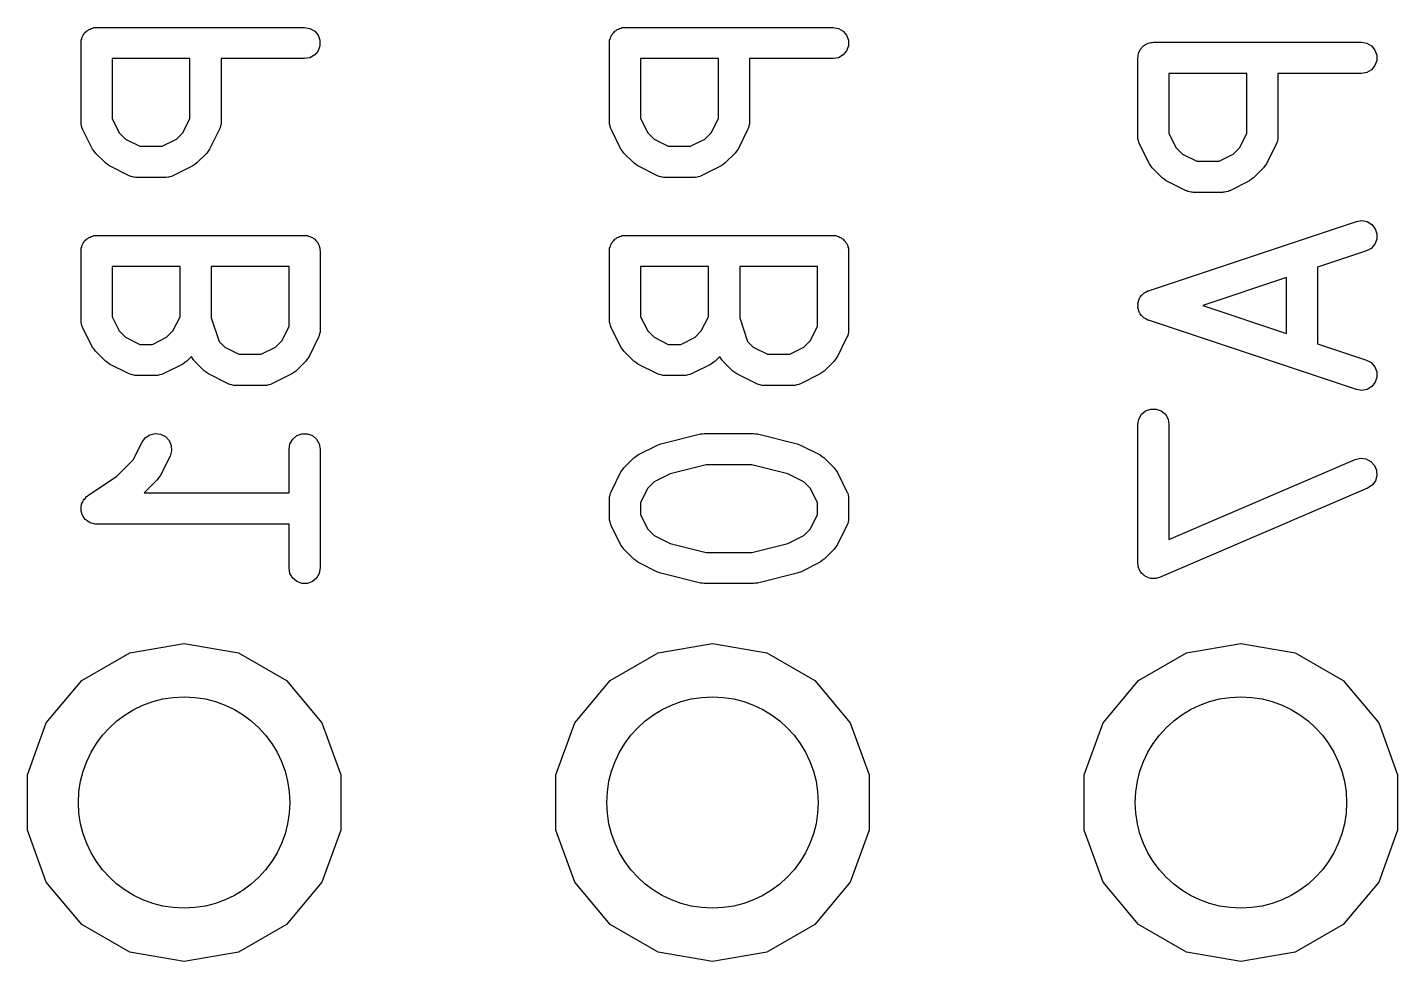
# Model space of a CAD drawing. Extents: x 25 to 326, y -201 to -21.
# Drawn here: x 44.97 to 51.55, y -49.02 to -44.53 of the extents above; entities that cross this region are included whole.
import ezdxf

# ---------------------------------------------------------------- set-up
doc = ezdxf.new("R2010")
doc.units = 0
doc.header["$MEASUREMENT"] = 0
doc.layers.add('BLACK', color=7, linetype='CONTINUOUS')

msp = doc.modelspace()

# ---------------------------------------------------------------- linework, layer by layer
at = {"layer": 'Black'}
for p, q in [((45.2255, -44.5929), (45.2278, -44.5867)), ((45.2278, -44.5867), (45.2289, -44.5803)), ((45.2289, -44.5803), (45.2322, -44.5746)), ((45.2322, -44.5746), (45.2344, -44.5684)), ((45.2344, -44.5684), (45.2386, -44.5634)), ((45.2386, -44.5634), (45.2419, -44.5577)), ((45.2419, -44.5577), (45.247, -44.5535)), ((45.247, -44.5535), (45.2512, -44.5485)), ((45.2512, -44.5485), (45.2569, -44.5452)), ((45.2569, -44.5452), (45.2619, -44.541)), ((45.2619, -44.541), (45.268, -44.5387)), ((45.268, -44.5387), (45.2737, -44.5354)), ((45.2737, -44.5354), (45.2802, -44.5343)), ((45.2802, -44.5343), (45.2864, -44.532)), ((45.2864, -44.532), (45.2929, -44.532)), ((45.2929, -44.532), (45.2994, -44.5309)), ((45.2994, -44.5309), (46.2994, -44.5309)), ((46.2994, -44.5309), (46.325, -44.5354)), ((46.325, -44.5354), (46.3476, -44.5485)), ((46.3476, -44.5485), (46.3643, -44.5684)), ((46.3643, -44.5684), (46.3732, -44.5929)), ((47.7655, -44.5929), (47.7678, -44.5867)), ((47.7678, -44.5867), (47.7689, -44.5803)), ((47.7689, -44.5803), (47.7722, -44.5746)), ((47.7722, -44.5746), (47.7744, -44.5684)), ((47.7744, -44.5684), (47.7786, -44.5634)), ((47.7786, -44.5634), (47.7819, -44.5577)), ((47.7819, -44.5577), (47.787, -44.5535)), ((47.787, -44.5535), (47.7912, -44.5485)), ((47.7912, -44.5485), (47.7969, -44.5452)), ((47.7969, -44.5452), (47.8019, -44.541)), ((47.8019, -44.541), (47.808, -44.5387)), ((47.808, -44.5387), (47.8137, -44.5354)), ((47.8137, -44.5354), (47.8202, -44.5343)), ((47.8202, -44.5343), (47.8264, -44.532)), ((47.8264, -44.532), (47.8329, -44.532)), ((47.8329, -44.532), (47.8394, -44.5309)), ((47.8394, -44.5309), (48.8394, -44.5309)), ((48.8394, -44.5309), (48.865, -44.5354)), ((48.865, -44.5354), (48.8876, -44.5485)), ((48.8876, -44.5485), (48.9043, -44.5684)), ((48.9043, -44.5684), (48.9132, -44.5929)), ((45.2244, -44.6059), (45.2255, -44.5994)), ((45.2244, -44.9869), (45.2244, -44.6059)), ((45.2255, -44.5994), (45.2255, -44.5929)), ((46.3643, -44.6434), (46.3476, -44.6634)), ((46.3732, -44.6189), (46.3643, -44.6434)), ((46.3732, -44.5929), (46.3732, -44.6189)), ((47.7644, -44.6059), (47.7655, -44.5994)), ((47.7644, -44.9869), (47.7644, -44.6059)), ((47.7655, -44.5994), (47.7655, -44.5929)), ((48.9043, -44.6434), (48.8876, -44.6634)), ((48.9132, -44.6189), (48.9043, -44.6434)), ((48.9132, -44.5929), (48.9132, -44.6189)), ((50.3078, -44.6581), (50.3089, -44.6517)), ((50.3089, -44.6517), (50.3122, -44.646)), ((50.3122, -44.646), (50.3144, -44.6398)), ((50.3144, -44.6398), (50.3186, -44.6348)), ((50.3186, -44.6348), (50.3219, -44.6291)), ((50.3219, -44.6291), (50.327, -44.6249)), ((50.327, -44.6249), (50.3312, -44.6199)), ((50.3312, -44.6199), (50.3369, -44.6166)), ((50.3369, -44.6166), (50.3419, -44.6124)), ((50.3419, -44.6124), (50.348, -44.6101)), ((50.348, -44.6101), (50.3537, -44.6069)), ((50.3537, -44.6069), (50.3602, -44.6057)), ((50.3602, -44.6057), (50.3664, -44.6035)), ((50.3664, -44.6035), (50.3729, -44.6035)), ((50.3729, -44.6035), (50.3794, -44.6023)), ((50.3794, -44.6023), (51.3794, -44.6023)), ((51.3794, -44.6023), (51.405, -44.6069)), ((51.405, -44.6069), (51.4276, -44.6199)), ((51.4276, -44.6199), (51.4443, -44.6398)), ((51.4443, -44.6398), (51.4532, -44.6643)), ((45.3744, -44.6809), (45.3744, -44.9692)), ((45.7482, -44.6809), (45.3744, -44.6809)), ((45.7482, -44.9692), (45.7482, -44.6809)), ((46.2994, -44.6809), (45.8982, -44.6809)), ((45.8982, -44.6809), (45.8982, -44.9869)), ((46.325, -44.6764), (46.2994, -44.6809)), ((46.3476, -44.6634), (46.325, -44.6764)), ((47.9144, -44.6809), (47.9144, -44.9692)), ((48.2882, -44.6809), (47.9144, -44.6809)), ((48.2882, -44.9692), (48.2882, -44.6809)), ((48.8394, -44.6809), (48.4382, -44.6809)), ((48.4382, -44.6809), (48.4382, -44.9869)), ((48.865, -44.6764), (48.8394, -44.6809)), ((48.8876, -44.6634), (48.865, -44.6764)), ((50.3044, -44.6773), (50.3055, -44.6709)), ((50.3044, -45.0583), (50.3044, -44.6773)), ((50.3055, -44.6643), (50.3078, -44.6581)), ((50.3055, -44.6709), (50.3055, -44.6643)), ((51.4443, -44.7148), (51.4276, -44.7348)), ((51.4532, -44.6904), (51.4443, -44.7148)), ((51.4532, -44.6643), (51.4532, -44.6904)), ((50.4544, -44.7523), (50.4544, -45.0406)), ((50.8282, -44.7523), (50.4544, -44.7523)), ((50.8282, -45.0406), (50.8282, -44.7523)), ((51.3794, -44.7523), (50.9782, -44.7523)), ((50.9782, -44.7523), (50.9782, -45.0583)), ((51.405, -44.7478), (51.3794, -44.7523)), ((51.4276, -44.7348), (51.405, -44.7478)), ((45.3744, -44.9692), (45.4086, -45.0377)), ((45.7139, -45.0377), (45.7482, -44.9692)), ((47.9144, -44.9692), (47.9486, -45.0377)), ((48.2539, -45.0377), (48.2882, -44.9692)), ((45.2251, -44.9911), (45.2244, -44.9869)), ((45.2249, -44.9954), (45.2251, -44.9911)), ((45.2274, -45.0039), (45.2249, -44.9954)), ((45.2289, -45.0125), (45.2274, -45.0039)), ((45.2311, -45.0163), (45.2289, -45.0125)), ((45.2323, -45.0204), (45.2311, -45.0163)), ((45.2799, -45.1156), (45.2323, -45.0204)), ((45.4086, -45.0377), (45.439, -45.0681)), ((45.6835, -45.0681), (45.7139, -45.0377)), ((45.8903, -45.0204), (45.8427, -45.1156)), ((45.8915, -45.0163), (45.8903, -45.0204)), ((45.8937, -45.0125), (45.8915, -45.0163)), ((45.8952, -45.0039), (45.8937, -45.0125)), ((45.8977, -44.9954), (45.8952, -45.0039)), ((45.8982, -44.9869), (45.8974, -44.9911)), ((45.8974, -44.9911), (45.8977, -44.9954)), ((47.7651, -44.9911), (47.7644, -44.9869)), ((47.7649, -44.9954), (47.7651, -44.9911)), ((47.7674, -45.0039), (47.7649, -44.9954)), ((47.7689, -45.0125), (47.7674, -45.0039)), ((47.7711, -45.0163), (47.7689, -45.0125)), ((47.7723, -45.0204), (47.7711, -45.0163)), ((47.8199, -45.1156), (47.7723, -45.0204)), ((47.9486, -45.0377), (47.979, -45.0681)), ((48.2235, -45.0681), (48.2539, -45.0377)), ((48.4303, -45.0204), (48.3827, -45.1156)), ((48.4315, -45.0163), (48.4303, -45.0204)), ((48.4337, -45.0125), (48.4315, -45.0163)), ((48.4352, -45.0039), (48.4337, -45.0125)), ((48.4377, -44.9954), (48.4352, -45.0039)), ((48.4382, -44.9869), (48.4374, -44.9911)), ((48.4374, -44.9911), (48.4377, -44.9954)), ((50.4544, -45.0406), (50.4886, -45.1091)), ((50.7939, -45.1091), (50.8282, -45.0406)), ((45.2871, -45.1253), (45.2799, -45.1156)), ((45.439, -45.0681), (45.5076, -45.1023)), ((45.5076, -45.1023), (45.615, -45.1023)), ((45.615, -45.1023), (45.6835, -45.0681)), ((45.8427, -45.1156), (45.8355, -45.1253)), ((47.8271, -45.1253), (47.8199, -45.1156)), ((47.979, -45.0681), (48.0476, -45.1023)), ((48.0476, -45.1023), (48.155, -45.1023)), ((48.155, -45.1023), (48.2235, -45.0681)), ((48.3827, -45.1156), (48.3755, -45.1253)), ((50.3051, -45.0625), (50.3044, -45.0583)), ((50.3049, -45.0669), (50.3051, -45.0625)), ((50.3074, -45.0753), (50.3049, -45.0669)), ((50.3089, -45.0839), (50.3074, -45.0753)), ((50.3111, -45.0877), (50.3089, -45.0839)), ((50.3123, -45.0918), (50.3111, -45.0877)), ((50.3599, -45.1871), (50.3123, -45.0918)), ((50.4886, -45.1091), (50.519, -45.1395)), ((50.7635, -45.1395), (50.7939, -45.1091)), ((50.9703, -45.0918), (50.9227, -45.1871)), ((50.9715, -45.0877), (50.9703, -45.0918)), ((50.9737, -45.0839), (50.9715, -45.0877)), ((50.9752, -45.0753), (50.9737, -45.0839)), ((50.9777, -45.0669), (50.9752, -45.0753)), ((50.9782, -45.0583), (50.9774, -45.0625)), ((50.9774, -45.0625), (50.9777, -45.0669)), ((45.294, -45.1351), (45.2871, -45.1253)), ((45.3416, -45.1827), (45.294, -45.1351)), ((45.3514, -45.1896), (45.3416, -45.1827)), ((45.781, -45.1827), (45.7712, -45.1896)), ((45.8286, -45.1351), (45.781, -45.1827)), ((45.8355, -45.1253), (45.8286, -45.1351)), ((47.834, -45.1351), (47.8271, -45.1253)), ((47.8816, -45.1827), (47.834, -45.1351)), ((47.8914, -45.1896), (47.8816, -45.1827)), ((48.321, -45.1827), (48.3112, -45.1896)), ((48.3686, -45.1351), (48.321, -45.1827)), ((48.3755, -45.1253), (48.3686, -45.1351)), ((50.519, -45.1395), (50.5876, -45.1738)), ((50.5876, -45.1738), (50.695, -45.1738)), ((50.695, -45.1738), (50.7635, -45.1395)), ((45.3611, -45.1968), (45.3514, -45.1896)), ((45.4563, -45.2444), (45.3611, -45.1968)), ((45.4605, -45.2456), (45.4563, -45.2444)), ((45.4642, -45.2478), (45.4605, -45.2456)), ((45.4729, -45.2493), (45.4642, -45.2478)), ((45.4813, -45.2518), (45.4729, -45.2493)), ((45.6497, -45.2493), (45.6413, -45.2518)), ((45.6584, -45.2478), (45.6497, -45.2493)), ((45.6621, -45.2456), (45.6584, -45.2478)), ((45.6663, -45.2444), (45.6621, -45.2456)), ((45.7615, -45.1968), (45.6663, -45.2444)), ((45.7712, -45.1896), (45.7615, -45.1968)), ((47.9011, -45.1968), (47.8914, -45.1896)), ((47.9963, -45.2444), (47.9011, -45.1968)), ((48.0005, -45.2456), (47.9963, -45.2444)), ((48.0042, -45.2478), (48.0005, -45.2456)), ((48.0129, -45.2493), (48.0042, -45.2478)), ((48.0213, -45.2518), (48.0129, -45.2493)), ((48.1897, -45.2493), (48.1813, -45.2518)), ((48.1984, -45.2478), (48.1897, -45.2493)), ((48.2021, -45.2456), (48.1984, -45.2478)), ((48.2063, -45.2444), (48.2021, -45.2456)), ((48.3015, -45.1968), (48.2063, -45.2444)), ((48.3112, -45.1896), (48.3015, -45.1968)), ((50.3671, -45.1967), (50.3599, -45.1871)), ((50.374, -45.2066), (50.3671, -45.1967)), ((50.4216, -45.2542), (50.374, -45.2066)), ((50.9086, -45.2066), (50.861, -45.2542)), ((50.9155, -45.1967), (50.9086, -45.2066)), ((50.9227, -45.1871), (50.9155, -45.1967)), ((45.4856, -45.2516), (45.4813, -45.2518)), ((45.4899, -45.2523), (45.4856, -45.2516)), ((45.6327, -45.2523), (45.4899, -45.2523)), ((45.637, -45.2516), (45.6327, -45.2523)), ((45.6413, -45.2518), (45.637, -45.2516)), ((48.0256, -45.2516), (48.0213, -45.2518)), ((48.0299, -45.2523), (48.0256, -45.2516)), ((48.1727, -45.2523), (48.0299, -45.2523)), ((48.177, -45.2516), (48.1727, -45.2523)), ((48.1813, -45.2518), (48.177, -45.2516)), ((50.4314, -45.2611), (50.4216, -45.2542)), ((50.4411, -45.2682), (50.4314, -45.2611)), ((50.5363, -45.3158), (50.4411, -45.2682)), ((50.5405, -45.3171), (50.5363, -45.3158)), ((50.7463, -45.3158), (50.7421, -45.3171)), ((50.8415, -45.2682), (50.7463, -45.3158)), ((50.8512, -45.2611), (50.8415, -45.2682)), ((50.861, -45.2542), (50.8512, -45.2611)), ((50.5442, -45.3192), (50.5405, -45.3171)), ((50.5529, -45.3208), (50.5442, -45.3192)), ((50.5613, -45.3233), (50.5529, -45.3208)), ((50.5656, -45.323), (50.5613, -45.3233)), ((50.5699, -45.3238), (50.5656, -45.323)), ((50.7127, -45.3238), (50.5699, -45.3238)), ((50.717, -45.323), (50.7127, -45.3238)), ((50.7213, -45.3233), (50.717, -45.323)), ((50.7297, -45.3208), (50.7213, -45.3233)), ((50.7384, -45.3192), (50.7297, -45.3208)), ((50.7421, -45.3171), (50.7384, -45.3192)), ((50.3557, -45.7967), (51.3557, -45.4633)), ((51.3557, -45.4633), (51.3814, -45.4595)), ((51.3814, -45.4595), (51.4069, -45.4647)), ((51.4069, -45.4647), (51.4291, -45.4784)), ((51.4291, -45.4784), (51.4453, -45.4988)), ((51.4453, -45.4988), (51.4536, -45.5235)), ((45.2289, -45.5803), (45.2322, -45.5746)), ((45.2322, -45.5746), (45.2344, -45.5684)), ((45.2344, -45.5684), (45.2386, -45.5634)), ((45.2386, -45.5634), (45.2419, -45.5577)), ((45.2419, -45.5577), (45.247, -45.5535)), ((45.247, -45.5535), (45.2512, -45.5485)), ((45.2512, -45.5485), (45.2569, -45.5452)), ((45.2569, -45.5452), (45.2619, -45.541)), ((45.2619, -45.541), (45.268, -45.5387)), ((45.268, -45.5387), (45.2737, -45.5354)), ((45.2737, -45.5354), (45.2802, -45.5343)), ((45.2802, -45.5343), (45.2864, -45.532)), ((45.2864, -45.532), (45.2929, -45.532)), ((45.2929, -45.532), (45.2994, -45.5309)), ((45.2994, -45.5309), (46.2994, -45.5309)), ((46.2994, -45.5309), (46.3058, -45.532)), ((46.3058, -45.532), (46.3124, -45.532)), ((46.3124, -45.532), (46.3186, -45.5343)), ((46.3186, -45.5343), (46.325, -45.5354)), ((46.325, -45.5354), (46.3307, -45.5387)), ((46.3307, -45.5387), (46.3369, -45.541)), ((46.3369, -45.541), (46.3419, -45.5452)), ((46.3419, -45.5452), (46.3476, -45.5485)), ((46.3476, -45.5485), (46.3518, -45.5535)), ((46.3518, -45.5535), (46.3568, -45.5577)), ((46.3568, -45.5577), (46.3601, -45.5634)), ((46.3601, -45.5634), (46.3643, -45.5684)), ((46.3643, -45.5684), (46.3666, -45.5746)), ((46.3666, -45.5746), (46.3699, -45.5803)), ((47.7689, -45.5803), (47.7722, -45.5746)), ((47.7722, -45.5746), (47.7744, -45.5684)), ((47.7744, -45.5684), (47.7786, -45.5634)), ((47.7786, -45.5634), (47.7819, -45.5577)), ((47.7819, -45.5577), (47.787, -45.5535)), ((47.787, -45.5535), (47.7912, -45.5485)), ((47.7912, -45.5485), (47.7969, -45.5452)), ((47.7969, -45.5452), (47.8019, -45.541)), ((47.8019, -45.541), (47.808, -45.5387)), ((47.808, -45.5387), (47.8137, -45.5354)), ((47.8137, -45.5354), (47.8202, -45.5343)), ((47.8202, -45.5343), (47.8264, -45.532)), ((47.8264, -45.532), (47.8329, -45.532)), ((47.8329, -45.532), (47.8394, -45.5309)), ((47.8394, -45.5309), (48.8394, -45.5309)), ((48.8394, -45.5309), (48.8458, -45.532)), ((48.8458, -45.532), (48.8524, -45.532)), ((48.8524, -45.532), (48.8586, -45.5343)), ((48.8586, -45.5343), (48.865, -45.5354)), ((48.865, -45.5354), (48.8707, -45.5387)), ((48.8707, -45.5387), (48.8769, -45.541)), ((48.8769, -45.541), (48.8819, -45.5452)), ((48.8819, -45.5452), (48.8876, -45.5485)), ((48.8876, -45.5485), (48.8918, -45.5535)), ((48.8918, -45.5535), (48.8968, -45.5577)), ((48.8968, -45.5577), (48.9001, -45.5634)), ((48.9001, -45.5634), (48.9043, -45.5684)), ((48.9043, -45.5684), (48.9066, -45.5746)), ((48.9066, -45.5746), (48.9099, -45.5803)), ((51.4433, -45.5737), (51.426, -45.5932)), ((51.4529, -45.5495), (51.4433, -45.5737)), ((51.4536, -45.5235), (51.4529, -45.5495)), ((45.2244, -45.6059), (45.2255, -45.5994)), ((45.2244, -45.9392), (45.2244, -45.6059)), ((45.2255, -45.5929), (45.2278, -45.5867)), ((45.2255, -45.5994), (45.2255, -45.5929)), ((45.2278, -45.5867), (45.2289, -45.5803)), ((46.3699, -45.5803), (46.371, -45.5867)), ((46.371, -45.5867), (46.3732, -45.5929)), ((46.3732, -45.5929), (46.3732, -45.5994)), ((46.3732, -45.5994), (46.3744, -45.6059)), ((46.3744, -45.6059), (46.3744, -45.9869)), ((47.7644, -45.6059), (47.7655, -45.5994)), ((47.7644, -45.9392), (47.7644, -45.6059)), ((47.7655, -45.5929), (47.7678, -45.5867)), ((47.7655, -45.5994), (47.7655, -45.5929)), ((47.7678, -45.5867), (47.7689, -45.5803)), ((48.9099, -45.5803), (48.911, -45.5867)), ((48.911, -45.5867), (48.9132, -45.5929)), ((48.9132, -45.5929), (48.9132, -45.5994)), ((48.9132, -45.5994), (48.9144, -45.6059)), ((48.9144, -45.6059), (48.9144, -45.9869)), ((51.4031, -45.6056), (51.1687, -45.6838)), ((51.426, -45.5932), (51.4031, -45.6056)), ((45.3744, -45.6809), (45.3744, -45.9215)), ((45.7006, -45.6809), (45.3744, -45.6809)), ((45.7006, -45.9215), (45.7006, -45.6809)), ((45.8506, -45.6809), (45.8506, -45.9271)), ((46.2244, -45.6809), (45.8506, -45.6809)), ((46.2244, -45.9692), (46.2244, -45.6809)), ((47.9144, -45.6809), (47.9144, -45.9215)), ((48.2406, -45.6809), (47.9144, -45.6809)), ((48.2406, -45.9215), (48.2406, -45.6809)), ((48.3906, -45.6809), (48.3906, -45.9271)), ((48.7644, -45.6809), (48.3906, -45.6809)), ((48.7644, -45.9692), (48.7644, -45.6809)), ((51.1687, -45.6838), (51.1687, -46.0518)), ((51.0187, -45.7338), (50.6166, -45.8678)), ((51.0187, -46.0018), (51.0187, -45.7338)), ((50.3059, -45.8528), (50.3099, -45.8425)), ((50.3099, -45.8425), (50.3134, -45.8321)), ((50.3134, -45.8321), (50.3147, -45.8305)), ((50.3147, -45.8305), (50.3155, -45.8285)), ((50.3155, -45.8285), (50.3228, -45.8203)), ((50.3228, -45.8203), (50.3296, -45.8117)), ((50.3296, -45.8117), (50.3314, -45.8106)), ((50.3314, -45.8106), (50.3328, -45.8091)), ((50.3328, -45.8091), (50.3424, -45.8038)), ((50.3424, -45.8038), (50.3518, -45.7981)), ((50.3518, -45.7981), (50.3538, -45.7976)), ((50.3538, -45.7976), (50.3557, -45.7967)), ((50.3052, -45.8568), (50.3058, -45.8548)), ((50.3055, -45.8678), (50.3052, -45.8568)), ((50.3052, -45.8788), (50.3055, -45.8678)), ((50.3058, -45.8808), (50.3052, -45.8788)), ((50.3058, -45.8548), (50.3059, -45.8528)), ((50.3059, -45.8828), (50.3058, -45.8808)), ((50.3099, -45.8931), (50.3059, -45.8828)), ((50.3134, -45.9035), (50.3099, -45.8931)), ((50.3147, -45.9051), (50.3134, -45.9035)), ((50.3155, -45.9071), (50.3147, -45.9051)), ((50.3228, -45.9153), (50.3155, -45.9071)), ((50.6166, -45.8678), (51.0187, -46.0018)), ((45.2251, -45.9435), (45.2244, -45.9392)), ((45.2249, -45.9478), (45.2251, -45.9435)), ((45.2274, -45.9562), (45.2249, -45.9478)), ((45.2289, -45.9649), (45.2274, -45.9562)), ((45.2311, -45.9686), (45.2289, -45.9649)), ((45.2323, -45.9728), (45.2311, -45.9686)), ((45.2799, -46.068), (45.2323, -45.9728)), ((45.3744, -45.9215), (45.4086, -45.99)), ((45.6663, -45.99), (45.7006, -45.9215)), ((45.8506, -45.9271), (45.8887, -46.0416)), ((46.1901, -46.0377), (46.2244, -45.9692)), ((47.7651, -45.9435), (47.7644, -45.9392)), ((47.7649, -45.9478), (47.7651, -45.9435)), ((47.7674, -45.9562), (47.7649, -45.9478)), ((47.7689, -45.9649), (47.7674, -45.9562)), ((47.7711, -45.9686), (47.7689, -45.9649)), ((47.7723, -45.9728), (47.7711, -45.9686)), ((47.8199, -46.068), (47.7723, -45.9728)), ((47.9144, -45.9215), (47.9486, -45.99)), ((48.2063, -45.99), (48.2406, -45.9215)), ((48.3906, -45.9271), (48.4287, -46.0416)), ((48.7301, -46.0377), (48.7644, -45.9692)), ((50.3296, -45.9239), (50.3228, -45.9153)), ((50.3314, -45.925), (50.3296, -45.9239)), ((50.3328, -45.9266), (50.3314, -45.925)), ((50.3424, -45.9318), (50.3328, -45.9266)), ((50.3518, -45.9376), (50.3424, -45.9318)), ((50.3538, -45.938), (50.3518, -45.9376)), ((50.3557, -45.939), (50.3538, -45.938)), ((51.3557, -46.2723), (50.3557, -45.939)), ((45.4086, -45.99), (45.439, -46.0205)), ((45.439, -46.0205), (45.5076, -46.0547)), ((45.5674, -46.0547), (45.6359, -46.0205)), ((45.6359, -46.0205), (45.6663, -45.99)), ((46.1597, -46.0681), (46.1901, -46.0377)), ((46.3665, -46.0204), (46.3188, -46.1156)), ((46.3677, -46.0163), (46.3665, -46.0204)), ((46.3699, -46.0125), (46.3677, -46.0163)), ((46.3714, -46.0039), (46.3699, -46.0125)), ((46.3739, -45.9954), (46.3714, -46.0039)), ((46.3744, -45.9869), (46.3736, -45.9911)), ((46.3736, -45.9911), (46.3739, -45.9954)), ((47.9486, -45.99), (47.979, -46.0205)), ((47.979, -46.0205), (48.0476, -46.0547)), ((48.1074, -46.0547), (48.1759, -46.0205)), ((48.1759, -46.0205), (48.2063, -45.99)), ((48.6997, -46.0681), (48.7301, -46.0377)), ((48.9065, -46.0204), (48.8588, -46.1156)), ((48.9077, -46.0163), (48.9065, -46.0204)), ((48.9099, -46.0125), (48.9077, -46.0163)), ((48.9114, -46.0039), (48.9099, -46.0125)), ((48.9139, -45.9954), (48.9114, -46.0039)), ((48.9144, -45.9869), (48.9136, -45.9911)), ((48.9136, -45.9911), (48.9139, -45.9954)), ((45.2871, -46.0777), (45.2799, -46.068)), ((45.294, -46.0875), (45.2871, -46.0777)), ((45.3416, -46.1351), (45.294, -46.0875)), ((45.5076, -46.0547), (45.5674, -46.0547)), ((45.8887, -46.0416), (45.9152, -46.0681)), ((45.9152, -46.0681), (45.9838, -46.1023)), ((45.9838, -46.1023), (46.0912, -46.1023)), ((46.0912, -46.1023), (46.1597, -46.0681)), ((47.8271, -46.0777), (47.8199, -46.068)), ((47.834, -46.0875), (47.8271, -46.0777)), ((47.8816, -46.1351), (47.834, -46.0875)), ((48.0476, -46.0547), (48.1074, -46.0547)), ((48.4287, -46.0416), (48.4552, -46.0681)), ((48.4552, -46.0681), (48.5238, -46.1023)), ((48.5238, -46.1023), (48.6312, -46.1023)), ((48.6312, -46.1023), (48.6997, -46.0681)), ((51.1687, -46.0518), (51.4031, -46.13)), ((45.3514, -46.142), (45.3416, -46.1351)), ((45.3611, -46.1492), (45.3514, -46.142)), ((45.4563, -46.1968), (45.3611, -46.1492)), ((45.7139, -46.1492), (45.6186, -46.1968)), ((45.7235, -46.142), (45.7139, -46.1492)), ((45.7334, -46.1351), (45.7235, -46.142)), ((45.7551, -46.1134), (45.7334, -46.1351)), ((45.7552, -46.1138), (45.7551, -46.1134)), ((45.7603, -46.121), (45.7552, -46.1138)), ((45.7644, -46.1287), (45.7603, -46.121)), ((45.7677, -46.1316), (45.7644, -46.1287)), ((45.7702, -46.1351), (45.7677, -46.1316)), ((45.8178, -46.1827), (45.7702, -46.1351)), ((46.3048, -46.1351), (46.2572, -46.1827)), ((46.3117, -46.1253), (46.3048, -46.1351)), ((46.3188, -46.1156), (46.3117, -46.1253)), ((47.8914, -46.142), (47.8816, -46.1351)), ((47.9011, -46.1492), (47.8914, -46.142)), ((47.9963, -46.1968), (47.9011, -46.1492)), ((48.2539, -46.1492), (48.1586, -46.1968)), ((48.2635, -46.142), (48.2539, -46.1492)), ((48.2734, -46.1351), (48.2635, -46.142)), ((48.2951, -46.1134), (48.2734, -46.1351)), ((48.2952, -46.1138), (48.2951, -46.1134)), ((48.3003, -46.121), (48.2952, -46.1138)), ((48.3044, -46.1287), (48.3003, -46.121)), ((48.3077, -46.1316), (48.3044, -46.1287)), ((48.3102, -46.1351), (48.3077, -46.1316)), ((48.3578, -46.1827), (48.3102, -46.1351)), ((48.8448, -46.1351), (48.7972, -46.1827)), ((48.8517, -46.1253), (48.8448, -46.1351)), ((48.8588, -46.1156), (48.8517, -46.1253)), ((51.4031, -46.13), (51.426, -46.1424)), ((51.426, -46.1424), (51.4433, -46.1619)), ((51.4433, -46.1619), (51.4529, -46.1861)), ((45.4605, -46.198), (45.4563, -46.1968)), ((45.4642, -46.2002), (45.4605, -46.198)), ((45.4729, -46.2017), (45.4642, -46.2002)), ((45.4813, -46.2042), (45.4729, -46.2017)), ((45.4856, -46.204), (45.4813, -46.2042)), ((45.4899, -46.2047), (45.4856, -46.204)), ((45.5851, -46.2047), (45.4899, -46.2047)), ((45.5894, -46.204), (45.5851, -46.2047)), ((45.5937, -46.2042), (45.5894, -46.204)), ((45.6021, -46.2017), (45.5937, -46.2042)), ((45.6107, -46.2002), (45.6021, -46.2017)), ((45.6145, -46.198), (45.6107, -46.2002)), ((45.6186, -46.1968), (45.6145, -46.198)), ((45.8276, -46.1896), (45.8178, -46.1827)), ((45.8373, -46.1968), (45.8276, -46.1896)), ((45.9325, -46.2444), (45.8373, -46.1968)), ((46.2377, -46.1968), (46.1424, -46.2444)), ((46.2473, -46.1896), (46.2377, -46.1968)), ((46.2572, -46.1827), (46.2473, -46.1896)), ((48.0005, -46.198), (47.9963, -46.1968)), ((48.0042, -46.2002), (48.0005, -46.198)), ((48.0129, -46.2017), (48.0042, -46.2002)), ((48.0213, -46.2042), (48.0129, -46.2017)), ((48.0256, -46.204), (48.0213, -46.2042)), ((48.0299, -46.2047), (48.0256, -46.204)), ((48.1251, -46.2047), (48.0299, -46.2047)), ((48.1294, -46.204), (48.1251, -46.2047)), ((48.1337, -46.2042), (48.1294, -46.204)), ((48.1421, -46.2017), (48.1337, -46.2042)), ((48.1507, -46.2002), (48.1421, -46.2017)), ((48.1545, -46.198), (48.1507, -46.2002)), ((48.1586, -46.1968), (48.1545, -46.198)), ((48.3676, -46.1896), (48.3578, -46.1827)), ((48.3773, -46.1968), (48.3676, -46.1896)), ((48.4725, -46.2444), (48.3773, -46.1968)), ((48.7777, -46.1968), (48.6824, -46.2444)), ((48.7873, -46.1896), (48.7777, -46.1968)), ((48.7972, -46.1827), (48.7873, -46.1896)), ((51.4453, -46.2369), (51.4291, -46.2573)), ((51.4536, -46.2121), (51.4453, -46.2369)), ((51.4529, -46.1861), (51.4536, -46.2121)), ((45.9367, -46.2456), (45.9325, -46.2444)), ((45.9404, -46.2478), (45.9367, -46.2456)), ((45.9491, -46.2493), (45.9404, -46.2478)), ((45.9575, -46.2518), (45.9491, -46.2493)), ((45.9618, -46.2516), (45.9575, -46.2518)), ((45.966, -46.2523), (45.9618, -46.2516)), ((46.1089, -46.2523), (45.966, -46.2523)), ((46.1132, -46.2516), (46.1089, -46.2523)), ((46.1175, -46.2518), (46.1132, -46.2516)), ((46.1259, -46.2493), (46.1175, -46.2518)), ((46.1346, -46.2478), (46.1259, -46.2493)), ((46.1383, -46.2456), (46.1346, -46.2478)), ((46.1424, -46.2444), (46.1383, -46.2456)), ((48.4767, -46.2456), (48.4725, -46.2444)), ((48.4804, -46.2478), (48.4767, -46.2456)), ((48.4891, -46.2493), (48.4804, -46.2478)), ((48.4975, -46.2518), (48.4891, -46.2493)), ((48.5018, -46.2516), (48.4975, -46.2518)), ((48.506, -46.2523), (48.5018, -46.2516)), ((48.6489, -46.2523), (48.506, -46.2523)), ((48.6532, -46.2516), (48.6489, -46.2523)), ((48.6575, -46.2518), (48.6532, -46.2516)), ((48.6659, -46.2493), (48.6575, -46.2518)), ((48.6746, -46.2478), (48.6659, -46.2493)), ((48.6783, -46.2456), (48.6746, -46.2478)), ((48.6824, -46.2444), (48.6783, -46.2456)), ((51.3814, -46.2761), (51.3557, -46.2723)), ((51.4069, -46.2709), (51.3814, -46.2761)), ((51.4291, -46.2573), (51.4069, -46.2709)), ((50.3419, -46.3743), (50.3664, -46.3654)), ((50.3664, -46.3654), (50.3924, -46.3654)), ((50.3924, -46.3654), (50.4169, -46.3743)), ((50.3044, -46.4392), (50.3089, -46.4136)), ((50.3089, -46.4136), (50.3219, -46.391)), ((50.3219, -46.391), (50.3419, -46.3743)), ((50.4169, -46.3743), (50.4368, -46.391)), ((50.4368, -46.391), (50.4499, -46.4136)), ((50.4499, -46.4136), (50.4544, -46.4392)), ((45.5335, -46.5038), (45.5553, -46.4895)), ((45.5553, -46.4895), (45.5806, -46.4834)), ((45.5806, -46.4834), (45.6065, -46.4864)), ((45.6065, -46.4864), (45.6298, -46.498)), ((45.6298, -46.498), (45.6477, -46.517)), ((46.2419, -46.5101), (46.2619, -46.4933)), ((46.2619, -46.4933), (46.2864, -46.4844)), ((46.2864, -46.4844), (46.3124, -46.4844)), ((46.3124, -46.4844), (46.3369, -46.4933)), ((46.3369, -46.4933), (46.3568, -46.5101)), ((48.0117, -46.5331), (48.2021, -46.4855)), ((48.2021, -46.4855), (48.2113, -46.4849)), ((48.2113, -46.4849), (48.2203, -46.4833)), ((48.2203, -46.4833), (48.4584, -46.4833)), ((48.4584, -46.4833), (48.4675, -46.4849)), ((48.4675, -46.4849), (48.4766, -46.4855)), ((48.4766, -46.4855), (48.6671, -46.5331)), ((50.3044, -47.1059), (50.3044, -46.4392)), ((50.4544, -46.4392), (50.4544, -46.9922)), ((45.4758, -46.6091), (45.518, -46.5247)), ((45.518, -46.5247), (45.5335, -46.5038)), ((45.6477, -46.517), (45.658, -46.5409)), ((45.6596, -46.5669), (45.6522, -46.5918)), ((45.658, -46.5409), (45.6596, -46.5669)), ((46.2244, -46.5583), (46.2289, -46.5326)), ((46.2244, -46.769), (46.2244, -46.5583)), ((46.2289, -46.5326), (46.2419, -46.5101)), ((46.3568, -46.5101), (46.3699, -46.5326)), ((46.3699, -46.5326), (46.3744, -46.5583)), ((46.3744, -46.5583), (46.3744, -47.1297)), ((47.9011, -46.5864), (47.9963, -46.5388)), ((47.9963, -46.5388), (48.0042, -46.5365)), ((48.0042, -46.5365), (48.0117, -46.5331)), ((48.6671, -46.5331), (48.6746, -46.5365)), ((48.6746, -46.5365), (48.6824, -46.5388)), ((48.6824, -46.5388), (48.7777, -46.5864)), ((45.3945, -46.6905), (45.4758, -46.6091)), ((45.6522, -46.5918), (45.6046, -46.6871)), ((47.834, -46.6481), (47.8816, -46.6005)), ((47.8816, -46.6005), (47.8914, -46.5936)), ((47.8914, -46.5936), (47.9011, -46.5864)), ((48.7777, -46.5864), (48.7873, -46.5936)), ((48.7873, -46.5936), (48.7972, -46.6005)), ((48.7972, -46.6005), (48.8448, -46.6481)), ((50.4544, -46.9922), (51.3498, -46.6084)), ((51.3498, -46.6084), (51.3752, -46.6024)), ((51.3752, -46.6024), (51.4011, -46.6055)), ((51.4011, -46.6055), (51.4243, -46.6173)), ((51.4243, -46.6173), (51.4421, -46.6363)), ((45.2578, -46.7816), (45.3945, -46.6905)), ((45.5974, -46.6967), (45.5905, -46.7066)), ((45.6046, -46.6871), (45.5974, -46.6967)), ((47.7723, -46.7628), (47.8199, -46.6676)), ((47.8199, -46.6676), (47.8271, -46.6579)), ((47.8271, -46.6579), (47.834, -46.6481)), ((48.056, -46.6767), (47.979, -46.7152)), ((48.2296, -46.6333), (48.056, -46.6767)), ((48.4492, -46.6333), (48.2296, -46.6333)), ((48.6227, -46.6767), (48.4492, -46.6333)), ((48.6997, -46.7152), (48.6227, -46.6767)), ((48.8448, -46.6481), (48.8517, -46.6579)), ((48.8517, -46.6579), (48.8588, -46.6676)), ((48.8588, -46.6676), (48.9065, -46.7628)), ((51.4421, -46.6363), (51.4524, -46.6602)), ((51.4539, -46.6862), (51.4463, -46.7111)), ((51.4524, -46.6602), (51.4539, -46.6862)), ((45.5905, -46.7066), (45.5281, -46.769)), ((47.7711, -46.767), (47.7723, -46.7628)), ((47.9486, -46.7456), (47.9144, -46.8141)), ((47.979, -46.7152), (47.9486, -46.7456)), ((48.7301, -46.7456), (48.6997, -46.7152)), ((48.7644, -46.8141), (48.7301, -46.7456)), ((48.9065, -46.7628), (48.9077, -46.767)), ((51.4089, -46.7463), (50.4089, -47.1748)), ((51.4307, -46.732), (51.4089, -46.7463)), ((51.4463, -46.7111), (51.4307, -46.732)), ((45.2255, -46.831), (45.2269, -46.8271)), ((45.2269, -46.8271), (45.2274, -46.8229)), ((45.2274, -46.8229), (45.2314, -46.8149)), ((45.2314, -46.8149), (45.2344, -46.8065)), ((45.2344, -46.8065), (45.2371, -46.8033)), ((45.2371, -46.8033), (45.2389, -46.7996)), ((45.2389, -46.7996), (45.2454, -46.7934)), ((45.2454, -46.7934), (45.2512, -46.7865)), ((45.2512, -46.7865), (45.2548, -46.7845)), ((45.2548, -46.7845), (45.2578, -46.7816)), ((45.5281, -46.769), (46.2244, -46.769)), ((47.7644, -46.7964), (47.7651, -46.7921)), ((47.7644, -46.8916), (47.7644, -46.7964)), ((47.7649, -46.7878), (47.7674, -46.7794)), ((47.7651, -46.7921), (47.7649, -46.7878)), ((47.7674, -46.7794), (47.7689, -46.7707)), ((47.7689, -46.7707), (47.7711, -46.767)), ((47.9144, -46.8141), (47.9144, -46.8739)), ((48.7644, -46.8739), (48.7644, -46.8141)), ((48.9077, -46.767), (48.9099, -46.7707)), ((48.9099, -46.7707), (48.9114, -46.7794)), ((48.9114, -46.7794), (48.9139, -46.7878)), ((48.9139, -46.7878), (48.9136, -46.7921)), ((48.9136, -46.7921), (48.9144, -46.7964)), ((48.9144, -46.7964), (48.9144, -46.8916)), ((45.2245, -46.8488), (45.2255, -46.8399)), ((45.2255, -46.8529), (45.2245, -46.8488)), ((45.2255, -46.8399), (45.2255, -46.831)), ((45.2255, -46.857), (45.2255, -46.8529)), ((45.2286, -46.8654), (45.2255, -46.857)), ((45.2307, -46.8741), (45.2286, -46.8654)), ((45.233, -46.8776), (45.2307, -46.8741)), ((45.2344, -46.8815), (45.233, -46.8776)), ((45.2402, -46.8884), (45.2344, -46.8815)), ((45.2451, -46.8958), (45.2402, -46.8884)), ((45.2485, -46.8983), (45.2451, -46.8958)), ((47.7651, -46.8959), (47.7644, -46.8916)), ((47.7649, -46.9002), (47.7651, -46.8959)), ((47.9144, -46.8739), (47.9486, -46.9424)), ((48.7301, -46.9424), (48.7644, -46.8739)), ((48.9144, -46.8916), (48.9136, -46.8959)), ((48.9136, -46.8959), (48.9139, -46.9002)), ((45.2512, -46.9015), (45.2485, -46.8983)), ((45.2589, -46.9059), (45.2512, -46.9015)), ((45.2661, -46.9112), (45.2589, -46.9059)), ((45.2701, -46.9124), (45.2661, -46.9112)), ((45.2737, -46.9145), (45.2701, -46.9124)), ((45.2825, -46.916), (45.2737, -46.9145)), ((45.2911, -46.9185), (45.2825, -46.916)), ((45.2953, -46.9183), (45.2911, -46.9185)), ((45.2994, -46.919), (45.2953, -46.9183)), ((46.2244, -46.919), (45.2994, -46.919)), ((46.2244, -47.1297), (46.2244, -46.919)), ((47.7674, -46.9086), (47.7649, -46.9002)), ((47.7689, -46.9173), (47.7674, -46.9086)), ((47.7711, -46.921), (47.7689, -46.9173)), ((47.7723, -46.9252), (47.7711, -46.921)), ((47.8199, -47.0204), (47.7723, -46.9252)), ((47.9486, -46.9424), (47.979, -46.9728)), ((48.6997, -46.9728), (48.7301, -46.9424)), ((48.9065, -46.9252), (48.8588, -47.0204)), ((48.9077, -46.921), (48.9065, -46.9252)), ((48.9099, -46.9173), (48.9077, -46.921)), ((48.9114, -46.9086), (48.9099, -46.9173)), ((48.9139, -46.9002), (48.9114, -46.9086)), ((47.8271, -47.0301), (47.8199, -47.0204)), ((47.979, -46.9728), (48.056, -47.0113)), ((48.056, -47.0113), (48.2296, -47.0547)), ((48.4492, -47.0547), (48.6227, -47.0113)), ((48.6227, -47.0113), (48.6997, -46.9728)), ((48.8588, -47.0204), (48.8517, -47.0301)), ((47.834, -47.0399), (47.8271, -47.0301)), ((47.8816, -47.0875), (47.834, -47.0399)), ((47.8914, -47.0944), (47.8816, -47.0875)), ((48.2296, -47.0547), (48.4492, -47.0547)), ((48.7972, -47.0875), (48.7873, -47.0944)), ((48.8448, -47.0399), (48.7972, -47.0875)), ((48.8517, -47.0301), (48.8448, -47.0399)), ((46.2289, -47.1554), (46.2244, -47.1297)), ((46.2419, -47.1779), (46.2289, -47.1554)), ((46.3699, -47.1554), (46.3568, -47.1779)), ((46.3744, -47.1297), (46.3699, -47.1554)), ((47.9011, -47.1016), (47.8914, -47.0944)), ((47.9963, -47.1492), (47.9011, -47.1016)), ((48.0042, -47.1515), (47.9963, -47.1492)), ((48.0117, -47.1549), (48.0042, -47.1515)), ((48.2021, -47.2025), (48.0117, -47.1549)), ((48.6671, -47.1549), (48.4766, -47.2025)), ((48.6746, -47.1515), (48.6671, -47.1549)), ((48.6824, -47.1492), (48.6746, -47.1515)), ((48.7777, -47.1016), (48.6824, -47.1492)), ((48.7873, -47.0944), (48.7777, -47.1016)), ((50.3059, -47.1144), (50.3044, -47.1059)), ((50.3064, -47.123), (50.3059, -47.1144)), ((50.3081, -47.1271), (50.3064, -47.123)), ((50.3089, -47.1316), (50.3081, -47.1271)), ((50.3132, -47.139), (50.3089, -47.1316)), ((50.3166, -47.147), (50.3132, -47.139)), ((50.3197, -47.1502), (50.3166, -47.147)), ((50.3219, -47.1541), (50.3197, -47.1502)), ((50.3285, -47.1597), (50.3219, -47.1541)), ((50.3345, -47.166), (50.3285, -47.1597)), ((46.2619, -47.1947), (46.2419, -47.1779)), ((46.2864, -47.2036), (46.2619, -47.1947)), ((46.3124, -47.2036), (46.2864, -47.2036)), ((46.3369, -47.1947), (46.3124, -47.2036)), ((46.3568, -47.1779), (46.3369, -47.1947)), ((48.2113, -47.2031), (48.2021, -47.2025)), ((48.2203, -47.2047), (48.2113, -47.2031)), ((48.4584, -47.2047), (48.2203, -47.2047)), ((48.4675, -47.2031), (48.4584, -47.2047)), ((48.4766, -47.2025), (48.4675, -47.2031)), ((50.3384, -47.168), (50.3345, -47.166)), ((50.3419, -47.1709), (50.3384, -47.168)), ((50.35, -47.1738), (50.3419, -47.1709)), ((50.3577, -47.1777), (50.35, -47.1738)), ((50.3621, -47.1782), (50.3577, -47.1777)), ((50.3664, -47.1798), (50.3621, -47.1782)), ((50.375, -47.1798), (50.3664, -47.1798)), ((50.3836, -47.1808), (50.375, -47.1798)), ((50.3879, -47.1798), (50.3836, -47.1808)), ((50.3924, -47.1798), (50.3879, -47.1798)), ((50.4005, -47.1768), (50.3924, -47.1798)), ((50.4089, -47.1748), (50.4005, -47.1768)), ((45.2283, -47.671), (45.4584, -47.5382)), ((45.4584, -47.5382), (45.72, -47.4921)), ((45.72, -47.4921), (45.9816, -47.5382)), ((45.9816, -47.5382), (46.2117, -47.671)), ((47.7683, -47.671), (47.9984, -47.5382)), ((47.9984, -47.5382), (48.26, -47.4921)), ((48.26, -47.4921), (48.5216, -47.5382)), ((48.5216, -47.5382), (48.7517, -47.671)), ((50.3083, -47.671), (50.5384, -47.5382)), ((50.5384, -47.5382), (50.8, -47.4921)), ((50.8, -47.4921), (51.0616, -47.5382)), ((51.0616, -47.5382), (51.2917, -47.671)), ((45.0576, -47.8745), (45.2283, -47.671)), ((46.2117, -47.671), (46.3824, -47.8745)), ((47.5976, -47.8745), (47.7683, -47.671)), ((48.7517, -47.671), (48.9224, -47.8745)), ((50.1376, -47.8745), (50.3083, -47.671)), ((51.2917, -47.671), (51.4624, -47.8745)), ((44.9667, -48.1242), (45.0576, -47.8745)), ((46.3824, -47.8745), (46.4733, -48.1242)), ((47.5067, -48.1242), (47.5976, -47.8745)), ((48.9224, -47.8745), (49.0133, -48.1242)), ((50.0467, -48.1242), (50.1376, -47.8745)), ((51.4624, -47.8745), (51.5533, -48.1242)), ((44.9667, -48.3898), (44.9667, -48.1242)), ((46.4733, -48.1242), (46.4733, -48.3898)), ((47.5067, -48.3898), (47.5067, -48.1242)), ((49.0133, -48.1242), (49.0133, -48.3898)), ((50.0467, -48.3898), (50.0467, -48.1242)), ((51.5533, -48.1242), (51.5533, -48.3898)), ((45.0576, -48.6395), (44.9667, -48.3898)), ((46.4733, -48.3898), (46.3824, -48.6395)), ((47.5976, -48.6395), (47.5067, -48.3898)), ((49.0133, -48.3898), (48.9224, -48.6395)), ((50.1376, -48.6395), (50.0467, -48.3898)), ((51.5533, -48.3898), (51.4624, -48.6395)), ((45.2283, -48.843), (45.0576, -48.6395)), ((46.3824, -48.6395), (46.2117, -48.843)), ((47.7683, -48.843), (47.5976, -48.6395)), ((48.9224, -48.6395), (48.7517, -48.843)), ((50.3083, -48.843), (50.1376, -48.6395)), ((51.4624, -48.6395), (51.2917, -48.843)), ((45.4584, -48.9758), (45.2283, -48.843)), ((46.2117, -48.843), (45.9816, -48.9758)), ((47.9984, -48.9758), (47.7683, -48.843)), ((48.7517, -48.843), (48.5216, -48.9758)), ((50.5384, -48.9758), (50.3083, -48.843)), ((51.2917, -48.843), (51.0616, -48.9758)), ((45.72, -49.0219), (45.4584, -48.9758)), ((45.9816, -48.9758), (45.72, -49.0219)), ((48.26, -49.0219), (47.9984, -48.9758)), ((48.5216, -48.9758), (48.26, -49.0219)), ((50.8, -49.0219), (50.5384, -48.9758)), ((51.0616, -48.9758), (50.8, -49.0219))]:
    msp.add_line(p, q, dxfattribs=at)
for centre in [(45.72, -48.257), (48.26, -48.257), (50.8, -48.257)]:
    msp.add_circle(centre, 0.508, dxfattribs=at)

doc.saveas('drawing.dxf')
